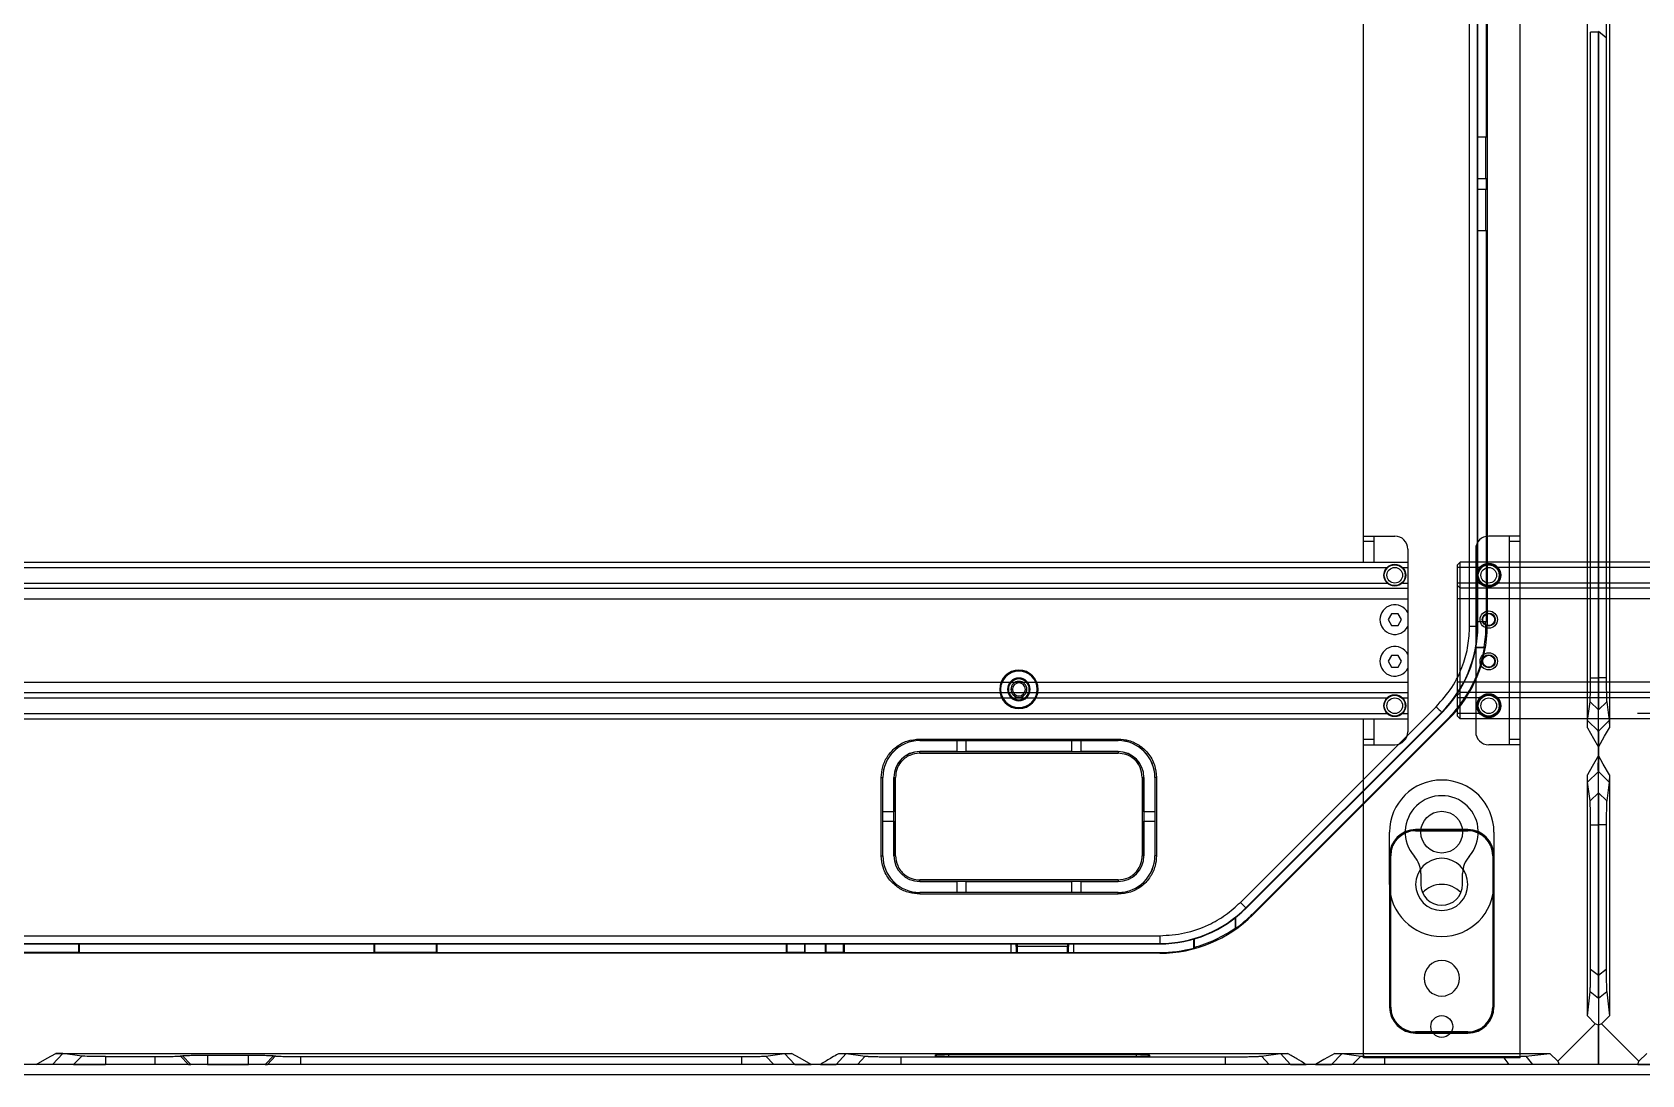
# Model space of a CAD drawing. Header units: millimetres. Extents: x 9226 to 36041, y 16031 to 21779.
# Drawn here: x 30785.2 to 31093.6, y 18089.5 to 18289.3 of the extents above; entities that cross this region are included whole.
import ezdxf

# ---------------------------------------------------------------- set-up
doc = ezdxf.new("R2010")
doc.units = ezdxf.units.MM
doc.layers.add('02___PRT_ALL_AXES', color=7, linetype='Continuous')

# ---------------------------------------------------------------- blocks, each defined once
blk = doc.blocks.new('G$CBB86864E')
at = {"color": 114, "linetype": 'Continuous', "true_color": 0x139b48}
for p, q in [((612, 0), (612, 672.5)), ((582, 95), (582, 582.5)), ((582, 100), (588, 100)), ((582, 99), (584, 99)), ((584, 100), (584, 95)), ((612, 100), (606, 100)), ((610, 60), (610, 100)), ((610, 99), (612, 99)), ((590.5, 97.5), (590.5, 62.5)), ((603.5, 97.5), (603.5, 62.5)), ((0, 94.5), (0.5, 95)), ((0, 65.5), (0, 94.5)), ((4.53, 94), (0, 94)), ((0.5, 65), (0.5, 95)), ((77.5, 95), (0.5, 95)), ((63.5, 95), (590.5, 95)), ((589.47, 94), (590.5, 94)), ((4.53, 91), (0, 91)), ((0, 90.5), (0.5, 90)), ((50.5, 90), (0.5, 90)), ((63.5, 90), (590.5, 90)), ((589.47, 91), (590.5, 91)), ((50.5, 88), (0, 88)), ((63.5, 88), (590.5, 88)), ((587.35, 85.12), (586.71, 84)), ((586.71, 84), (587.35, 82.88)), ((588.65, 85.12), (587.35, 85.12)), ((589.29, 84), (588.65, 85.12)), ((588.65, 82.88), (589.29, 84)), ((587.35, 82.88), (588.65, 82.88)), ((587.35, 77.12), (586.71, 76)), ((588.65, 77.12), (587.35, 77.12)), ((589.29, 76), (588.65, 77.12)), ((586.71, 76), (587.35, 74.88)), ((587.35, 74.88), (588.65, 74.88)), ((588.65, 74.88), (589.29, 76)), ((50.5, 72), (0, 72)), ((63.5, 72), (590.5, 72)), ((0, 69.5), (0.5, 70)), ((4.53, 69), (0, 69)), ((50.5, 70), (0.5, 70)), ((63.5, 70), (590.5, 70)), ((589.47, 69), (590.5, 69)), ((4.53, 66), (0, 66)), ((0, 65.5), (0.5, 65)), ((50.5, 65), (0.5, 65)), ((63.5, 65), (590.5, 65)), ((582, 0), (582, 65)), ((584, 65), (584, 60)), ((589.47, 66), (590.5, 66)), ((584, 61), (582, 61)), ((582, 60), (588, 60)), ((612, 60), (606, 60)), ((612, 61), (610, 61)), ((612, 0), (582, 0))]:
    blk.add_line(p, q, dxfattribs=at)
for centre, radius in [((588, 92.5), 2), ((588, 92.5), 1.5), ((606, 92.5), 2.3), ((606, 92.5), 2), ((606, 92.5), 1.5), ((6, 84), 1.65), ((6, 84), 1.15), ((6, 76), 1.65), ((6, 76), 1.15), ((588, 67.5), 2), ((588, 67.5), 1.5), ((606, 67.5), 2.3), ((606, 67.5), 2), ((606, 67.5), 1.5)]:
    blk.add_circle(centre, radius, dxfattribs=at)
for centre, radius, start, end in [((588, 97.5), 2.5, 0, 90), ((606, 97.5), 2.5, 90, 180), ((588, 62.5), 2.5, 270, 0), ((606, 62.5), 2.5, 180, 270), ((597, 28.25), 5, 43.1308, 136.8692)]:
    blk.add_arc(centre, radius, start, end, dxfattribs=at)
at = {"layer": '02___PRT_ALL_AXES', "color": 114, "linetype": 'Continuous', "true_color": 0x139b48}
for p, q in [((46.53, 94), (7.47, 94)), ((67.47, 94), (586.53, 94)), ((46.53, 91), (7.47, 91)), ((67.47, 91), (586.53, 91)), ((46.53, 69), (7.47, 69)), ((67.47, 69), (586.53, 69)), ((46.53, 66), (34.47, 66)), ((67.47, 66), (586.53, 66)), ((587, 33.25), (587, 43.25)), ((607, 43.25), (607, 33.25)), ((593, 35.31), (593, 33.25)), ((601, 33.25), (601, 35.31))]:
    blk.add_line(p, q, dxfattribs=at)
for centre, radius in [((6, 92.5), 2.1), ((588, 92.5), 2.1), ((606, 84), 1.25), ((606, 76), 1.25), ((6, 67.5), 2.1), ((588, 67.5), 2.1), ((597, 43.25), 4), ((597, 6), 2.1)]:
    blk.add_circle(centre, radius, dxfattribs=at)
for centre, radius, start, end in [((588, 84), 2.84, 28.0842, 331.9158), ((588, 76), 2.84, 28.0842, 331.9158), ((597, 43.25), 10, 0, 180), ((597, 43.25), 7, 318.5904, 221.4096), ((588, 35.31), 5, 0, 41.4096), ((606, 35.31), 5, 138.5904, 180), ((597, 33.25), 10, 180, 0), ((597, 33.25), 4, 180, 0)]:
    blk.add_arc(centre, radius, start, end, dxfattribs=at)
blk = doc.blocks.new('*U254')
blk.add_blockref('G$CBB86864E', (-306, -341.75))
blk = doc.blocks.new('*U248')
for p in [(600, 0), (1200, 0)]:
    blk.add_blockref('*U254', p)
blk = doc.blocks.new('G$C9B8E3940')
at = {"color": 7, "linetype": 'Continuous', "lineweight": 25}
for p, q in [((2.12, 317.64), (2.12, 109.2)), ((597.89, 109.2), (597.89, 317.64)), ((575.34, 128.67), (575.34, 298.17)), ((576.83, 128.67), (576.83, 298.17)), ((578.7, 298.17), (578.7, 128.67)), ((578.55, 222.44), (578.55, 293.28)), ((576.91, 128.67), (576.91, 251.42)), ((1.5, 241.44), (0, 242.65)), ((0, 118.74), (0, 242.65)), ((1.5, 241.44), (1.5, 118.74)), ((598.5, 118.74), (598.5, 242.5)), ((600, 242.5), (598.5, 242.5)), ((600, 242.5), (600, 118.74)), ((576.91, 222.44), (578.55, 222.44)), ((578.46, 222.35), (576.91, 222.35)), ((578.55, 222.44), (578.46, 222.35)), ((578.46, 214.42), (578.46, 222.35)), ((578.55, 214.42), (576.91, 214.42)), ((578.55, 212.42), (578.55, 214.42)), ((576.91, 212.42), (578.55, 212.42)), ((578.46, 204.49), (578.46, 212.42)), ((576.91, 204.49), (578.46, 204.49)), ((578.55, 204.4), (576.91, 204.4)), ((578.46, 204.49), (578.55, 204.4)), ((578.55, 129.56), (578.55, 204.4)), ((576.91, 129.56), (578.55, 129.56)), ((578.55, 129.56), (578.46, 129.48)), ((575.34, 128.67), (576.83, 128.67)), ((576.83, 128.67), (576.91, 128.67)), ((578.46, 129.48), (576.91, 129.48)), ((578.46, 128.67), (578.46, 129.48)), ((578.46, 128.67), (578.7, 128.67)), ((578.21, 124.53), (576.54, 124.53)), ((576.56, 124.62), (578.13, 124.62)), ((1.5, 118.74), (0, 118.74)), ((489, 120.05), (489, 120.23)), ((489, 118.55), (489, 118.72)), ((598.5, 118.74), (600, 118.74)), ((1.6, 114.15), (0, 112.6)), ((1.6, 114.15), (2.06, 110.57)), ((487.75, 116.55), (487.48, 116.55)), ((489, 114.55), (489, 114.37)), ((490.25, 116.55), (490.53, 116.55)), ((597.94, 110.57), (598.4, 114.15)), ((598.4, 114.15), (600, 112.6)), ((0, 108.56), (0, 112.6)), ((489, 113.05), (489, 112.86)), ((531.44, 75.73), (568.94, 113.23)), ((532.5, 74.67), (570, 112.17)), ((532.56, 74.62), (570.05, 112.12)), ((570, 112.17), (570.05, 112.12)), ((600, 108.56), (600, 112.6)), ((2.06, 110.57), (0, 108.56)), ((533.72, 73.46), (571.21, 110.96)), ((571.32, 110.85), (533.82, 73.35)), ((571.21, 110.96), (571.32, 110.85)), ((597.94, 110.57), (600, 108.56)), ((0, 103.88), (0, 105.46)), ((470, 107.03), (508, 107.03)), ((470, 107.03), (470, 106.73)), ((470, 106.73), (508, 106.73)), ((470, 106.73), (470, 106.72)), ((470, 106.72), (477.09, 106.72)), ((477.09, 106.72), (478.91, 106.72)), ((477.09, 106.72), (477.09, 104.62)), ((478.91, 106.72), (499.09, 106.72)), ((478.91, 104.62), (478.91, 106.72)), ((499.09, 106.72), (500.91, 106.72)), ((499.09, 106.72), (499.09, 104.62)), ((500.91, 106.72), (508, 106.72)), ((500.91, 104.62), (500.91, 106.72)), ((508, 106.73), (508, 107.03)), ((508, 106.72), (508, 106.73)), ((600, 105.46), (600, 103.88)), ((470, 104.61), (470, 104.62)), ((477.09, 104.62), (470, 104.62)), ((470, 104.31), (470, 104.61)), ((470, 104.61), (508, 104.61)), ((470, 104.31), (508, 104.31)), ((477.09, 104.62), (478.91, 104.62)), ((499.09, 104.62), (478.91, 104.62)), ((499.09, 104.62), (500.91, 104.62)), ((508, 104.62), (500.91, 104.62)), ((508, 104.62), (508, 104.61)), ((508, 104.61), (508, 104.31)), ((2.06, 98.77), (0, 100.78)), ((0, 96.74), (0, 100.78)), ((2.06, 98.77), (1.6, 95.19)), ((2.12, 100.14), (2.12, 53.97)), ((462.64, 84.67), (462.64, 99.67)), ((462.64, 99.67), (462.94, 99.67)), ((462.94, 84.67), (462.94, 99.67)), ((462.95, 99.67), (462.94, 99.67)), ((462.95, 93.08), (462.95, 99.67)), ((465.05, 99.67), (465.05, 93.08)), ((465.05, 99.67), (465.06, 99.67)), ((465.06, 99.67), (465.36, 99.67)), ((465.06, 84.67), (465.06, 99.67)), ((465.36, 84.67), (465.36, 99.67)), ((512.64, 99.67), (512.94, 99.67)), ((512.64, 99.67), (512.64, 84.67)), ((512.94, 99.67), (512.94, 84.67)), ((512.94, 99.67), (512.95, 99.67)), ((512.95, 93.08), (512.95, 99.67)), ((515.05, 99.67), (515.05, 93.08)), ((515.06, 99.67), (515.05, 99.67)), ((515.06, 99.67), (515.06, 84.67)), ((515.36, 99.67), (515.06, 99.67)), ((515.36, 99.67), (515.36, 84.67)), ((597.89, 53.97), (597.89, 100.14)), ((597.94, 98.77), (600, 100.78)), ((598.4, 95.19), (597.94, 98.77)), ((600, 96.74), (600, 100.78)), ((1.6, 95.19), (0, 96.74)), ((598.4, 95.19), (600, 96.74)), ((462.95, 91.26), (462.95, 93.08)), ((465.05, 93.08), (462.95, 93.08)), ((465.05, 91.26), (465.05, 93.08)), ((512.95, 93.08), (512.95, 91.26)), ((515.05, 93.08), (512.95, 93.08)), ((515.05, 93.08), (515.05, 91.26)), ((1.5, 90.61), (0, 90.61)), ((0, 61.77), (0, 90.61)), ((1.5, 90.61), (1.5, 62.93)), ((462.95, 84.67), (462.95, 91.26)), ((462.95, 91.26), (465.05, 91.26)), ((465.05, 91.26), (465.05, 84.67)), ((512.95, 84.67), (512.95, 91.26)), ((512.95, 91.26), (515.05, 91.26)), ((515.05, 91.26), (515.05, 84.67)), ((575, 89.67), (565, 89.67)), ((565, 89.63), (565, 89.67)), ((565, 89.45), (565, 89.63)), ((565, 89.63), (575, 89.63)), ((565, 89.45), (575, 89.45)), ((575, 89.63), (575, 89.67)), ((575, 89.45), (575, 89.63)), ((598.5, 62.93), (598.5, 90.61)), ((598.5, 90.61), (600, 90.61)), ((600, 90.61), (600, 61.77)), ((462.64, 84.67), (462.94, 84.67)), ((462.94, 84.67), (462.95, 84.67)), ((465.06, 84.67), (465.05, 84.67)), ((465.36, 84.67), (465.06, 84.67)), ((512.94, 84.67), (512.64, 84.67)), ((512.95, 84.67), (512.94, 84.67)), ((515.05, 84.67), (515.06, 84.67)), ((515.36, 84.67), (515.06, 84.67)), ((560.04, 84.67), (560, 84.67)), ((560, 84.67), (560, 55.67)), ((560.04, 84.67), (560.22, 84.67)), ((560.04, 55.67), (560.04, 84.67)), ((560.22, 55.67), (560.22, 84.67)), ((579.78, 84.67), (579.78, 55.67)), ((579.78, 84.67), (579.96, 84.67)), ((579.96, 84.67), (579.96, 55.67)), ((579.96, 84.67), (580, 84.67)), ((580, 55.67), (580, 84.67)), ((470, 79.73), (470, 80.03)), ((508, 80.03), (470, 80.03)), ((508, 79.73), (470, 79.73)), ((470, 79.72), (470, 79.73)), ((470, 79.72), (477.09, 79.72)), ((470, 77.62), (470, 77.61)), ((477.09, 77.62), (470, 77.62)), ((470, 77.31), (470, 77.61)), ((508, 77.61), (470, 77.61)), ((508, 77.31), (470, 77.31)), ((478.91, 79.72), (477.09, 79.72)), ((477.09, 79.72), (477.09, 77.62)), ((478.91, 77.62), (477.09, 77.62)), ((478.91, 79.72), (499.09, 79.72)), ((478.91, 77.62), (478.91, 79.72)), ((499.09, 77.62), (478.91, 77.62)), ((500.91, 79.72), (499.09, 79.72)), ((499.09, 79.72), (499.09, 77.62)), ((500.91, 77.62), (499.09, 77.62)), ((500.91, 79.72), (508, 79.72)), ((500.91, 77.62), (500.91, 79.72)), ((508, 77.62), (500.91, 77.62)), ((508, 80.03), (508, 79.73)), ((508, 79.73), (508, 79.72)), ((508, 77.61), (508, 77.62)), ((508, 77.31), (508, 77.61)), ((532.5, 74.67), (532.56, 74.62)), ((530.43, 72.74), (530.43, 70.8)), ((530.52, 72.81), (530.52, 70.76)), ((533.72, 73.46), (533.82, 73.35)), ((84, 69.34), (516, 69.34)), ((84, 67.84), (516, 67.84)), ((516, 69.34), (516, 67.84)), ((516, 67.84), (516, 67.76)), ((522.48, 66.97), (522.48, 68.68)), ((522.57, 68.7), (522.57, 67.09)), ((516, 65.97), (84, 65.97)), ((111.5, 67.76), (488.5, 67.76)), ((291.07, 66.21), (308.93, 66.21)), ((308.93, 66.21), (308.93, 67.76)), ((309.02, 66.12), (308.93, 66.21)), ((309.02, 67.76), (309.02, 66.12)), ((309.02, 66.12), (365.48, 66.12)), ((365.48, 66.12), (365.48, 67.76)), ((365.57, 66.21), (365.48, 66.12)), ((365.57, 67.76), (365.57, 66.21)), ((365.57, 66.21), (377.43, 66.21)), ((377.43, 66.21), (377.43, 67.76)), ((377.52, 66.12), (377.43, 66.21)), ((377.52, 67.76), (377.52, 66.12)), ((377.52, 66.12), (444.48, 66.12)), ((444.48, 66.12), (444.48, 67.76)), ((444.57, 66.21), (444.48, 66.12)), ((444.57, 67.76), (444.57, 66.21)), ((444.57, 66.21), (447.93, 66.21)), ((447.93, 67.76), (447.93, 66.21)), ((448.02, 66.12), (447.93, 66.21)), ((448.02, 67.76), (448.02, 66.12)), ((448.02, 66.12), (451.98, 66.12)), ((451.98, 66.12), (451.98, 67.76)), ((451.98, 66.12), (452.07, 66.21)), ((452.07, 66.21), (452.07, 67.76)), ((452.07, 66.21), (455.43, 66.21)), ((455.43, 66.21), (455.43, 67.76)), ((455.52, 66.12), (455.43, 66.21)), ((455.52, 67.76), (455.52, 66.12)), ((455.52, 66.12), (487.55, 66.12)), ((487.55, 66.12), (487.55, 67.76)), ((487.55, 66.12), (487.56, 66.1)), ((487.56, 66.1), (499.44, 66.1)), ((488.51, 67.77), (488.5, 67.76)), ((488.5, 67.76), (488.5, 66.1)), ((488.7, 67.28), (488.5, 67.28)), ((498.3, 67.28), (488.7, 67.28)), ((488.72, 67.78), (498.28, 67.78)), ((498.5, 67.28), (498.3, 67.28)), ((498.5, 67.76), (498.49, 67.77)), ((498.5, 67.76), (516, 67.76)), ((498.5, 66.1), (498.5, 67.76)), ((499.44, 66.1), (499.45, 66.12)), ((499.45, 67.76), (499.45, 66.12)), ((499.45, 66.12), (516, 66.12)), ((516, 66.12), (516, 65.97)), ((0, 61.77), (1.5, 62.93)), ((598.5, 62.93), (600, 61.77)), ((1.59, 58.55), (0, 57.32)), ((0, 57.32), (0, 52.21)), ((1.59, 58.55), (2.12, 53.97)), ((560.04, 55.67), (560, 55.67)), ((560.04, 55.67), (560.22, 55.67)), ((579.78, 55.67), (579.96, 55.67)), ((579.96, 55.67), (580, 55.67)), ((597.89, 53.97), (598.41, 58.55)), ((600, 57.32), (598.41, 58.55)), ((600, 57.32), (600, 52.21)), ((0.63, 52.43), (0, 52.21)), ((2.12, 53.97), (0.63, 52.43)), ((0.63, 52.43), (7.76, 45.3)), ((592.24, 45.3), (599.37, 52.43)), ((599.37, 52.43), (597.89, 53.97)), ((600, 52.21), (599.37, 52.43)), ((0, 44.67), (0, 52.21)), ((575, 50.89), (565, 50.89)), ((565, 50.71), (565, 50.89)), ((575, 50.71), (565, 50.71)), ((565, 50.71), (565, 50.67)), ((565, 50.67), (575, 50.67)), ((575, 50.71), (575, 50.89)), ((575, 50.71), (575, 50.67)), ((600, 52.21), (600, 44.67)), ((7.76, 45.3), (9.3, 46.79)), ((305.9, 46.73), (303.89, 44.67)), ((304.53, 46.79), (445.47, 46.79)), ((309.48, 46.27), (305.9, 46.73)), ((309.48, 46.27), (307.93, 44.67)), ((328.37, 46.28), (328.77, 46.33)), ((328.37, 46.28), (329.94, 44.67)), ((330.4, 44.67), (328.77, 46.33)), ((333.57, 46.44), (341.43, 46.44)), ((333.57, 46.44), (333.57, 44.67)), ((341.43, 44.67), (341.43, 46.44)), ((346.23, 46.33), (344.6, 44.67)), ((345.06, 44.67), (346.63, 46.28)), ((346.23, 46.33), (346.63, 46.28)), ((440.52, 46.27), (444.1, 46.73)), ((442.07, 44.67), (440.52, 46.27)), ((446.11, 44.67), (444.1, 46.73)), ((454, 44.67), (455.9, 46.73)), ((454.53, 46.79), (540.47, 46.79)), ((455.9, 46.73), (459.55, 46.26)), ((458.08, 44.67), (459.55, 46.26)), ((473.01, 46.18), (473.01, 46.47)), ((475.5, 46.54), (511.5, 46.54)), ((513.99, 46.47), (513.99, 46.18)), ((535.45, 46.26), (539.1, 46.73)), ((535.45, 46.26), (536.92, 44.67)), ((541.01, 44.67), (539.1, 46.73)), ((548.89, 44.67), (550.9, 46.73)), ((549.53, 46.79), (590.71, 46.79)), ((550.9, 46.73), (554.48, 46.27)), ((552.93, 44.67), (554.48, 46.27)), ((586.12, 46.26), (590.71, 46.79)), ((586.12, 46.26), (587.35, 44.67)), ((590.71, 46.79), (592.24, 45.3)), ((7.54, 44.67), (0, 44.67)), ((7.54, 44.67), (7.76, 45.3)), ((7.54, 44.67), (12.65, 44.67)), ((300.79, 44.67), (299.21, 44.67)), ((307.93, 44.67), (303.89, 44.67)), ((314.07, 46.17), (323.58, 46.17)), ((314.07, 46.17), (314.07, 44.67)), ((323.58, 44.67), (314.07, 44.67)), ((323.58, 44.67), (323.58, 46.17)), ((329.94, 44.67), (330.4, 44.67)), ((333.57, 44.67), (341.43, 44.67)), ((344.6, 44.67), (345.06, 44.67)), ((351.42, 46.17), (435.93, 46.17)), ((351.42, 46.17), (351.42, 44.67)), ((435.93, 44.67), (351.42, 44.67)), ((435.93, 44.67), (435.93, 46.17)), ((446.11, 44.67), (442.07, 44.67)), ((450.98, 44.67), (449.21, 44.67)), ((458.08, 44.67), (454, 44.67)), ((466.41, 46.11), (528.59, 46.11)), ((466.41, 46.11), (466.41, 44.67)), ((528.59, 44.67), (466.41, 44.67)), ((511.5, 46.12), (475.5, 46.12)), ((528.59, 44.67), (528.59, 46.11)), ((541.01, 44.67), (536.92, 44.67)), ((545.79, 44.67), (544.02, 44.67)), ((552.93, 44.67), (548.89, 44.67)), ((559.07, 46.17), (581.74, 46.17)), ((559.07, 44.67), (559.07, 46.17)), ((582.9, 44.67), (559.07, 44.67)), ((582.9, 44.67), (581.74, 46.17)), ((592.46, 44.67), (587.35, 44.67)), ((592.24, 45.3), (592.46, 44.67)), ((600, 44.67), (592.46, 44.67))]:
    blk.add_line(p, q, dxfattribs=at)
at = {"color": 8, "linetype": 'Continuous', "lineweight": 25}
for p, q in [((488.5, 67.28), (488.5, 66.1)), ((488.7, 67.28), (488.7, 66.1)), ((498.3, 66.1), (498.3, 67.28)), ((498.5, 66.1), (498.5, 67.28)), ((475.5, 46.54), (475.5, 46.12)), ((511.5, 46.12), (511.5, 46.54))]:
    blk.add_line(p, q, dxfattribs=at)
at = {"color": 7, "linetype": 'Continuous', "lineweight": 25, "flags": 128}
for points in [[(578.21, 124.53), (578.16, 124.58), (578.13, 124.62)], [(568.94, 113.23), (569.14, 113.03), (569.34, 112.83), (569.52, 112.65), (569.68, 112.49), (569.81, 112.36), (569.91, 112.26), (569.98, 112.19), (570, 112.17)], [(0, 105.46), (1.19, 107.55), (2.12, 109.2)], [(597.89, 109.2), (599.07, 107.11), (600, 105.46)], [(2.12, 100.14), (0.93, 102.24), (0, 103.88)], [(600, 103.88), (598.82, 101.79), (597.89, 100.14)], [(531.44, 75.73), (531.65, 75.53), (531.84, 75.33), (532.02, 75.15), (532.18, 74.99), (532.31, 74.86), (532.41, 74.76), (532.48, 74.7), (532.5, 74.67)], [(530.43, 70.8), (530.48, 70.77), (530.52, 70.76)], [(300.79, 44.67), (302.88, 45.86), (304.53, 46.79)], [(449.21, 44.67), (447.12, 45.86), (445.47, 46.79)], [(549.53, 46.79), (547.43, 45.6), (545.79, 44.67)]]:
    blk.add_lwpolyline(points, dxfattribs=at)
at = {"color": 8, "linetype": 'Continuous', "lineweight": 25, "flags": 128}
for points in [[(473.34, 46.5), (473.23, 46.39), (473.01, 46.18)], [(513.99, 46.18), (513.72, 46.45), (513.66, 46.5)]]:
    blk.add_lwpolyline(points, dxfattribs=at)
at = {"color": 7, "linetype": 'Continuous', "lineweight": 25}
for centre, radius, start, end in [((553.5, 128.67), 23.33, 315, 0), ((553.5, 128.67), 23.41, 315, 0), ((553.5, 128.67), 25.2, 315, 0), ((553.5, 128.67), 24.96, 350.6567, 0), ((553.5, 128.67), 25.05, 315, 350.4872), ((489, 116.55), 3.68, 90, 270), ((489, 116.55), 3.5, 90, 270), ((489, 116.55), 2.17, 90, 270), ((489, 116.55), 2, 90, 270), ((489, 116.55), 1.53, 0, 180), ((489, 116.55), 1.25, 0, 180), ((489, 116.55), 3.68, 270, 90), ((489, 116.55), 3.5, 270, 90), ((489, 116.55), 2.17, 270, 90), ((489, 116.55), 2, 270, 90), ((489, 116.55), 1.53, 180, 0), ((489, 116.55), 1.25, 180, 0), ((470, 99.67), 7.06, 90, 180), ((470, 99.67), 7.05, 90, 180), ((508, 99.67), 7.06, 0, 90), ((508, 99.67), 7.05, 0, 90), ((470, 99.67), 4.95, 90, 180), ((470, 99.67), 4.94, 90, 180), ((508, 99.67), 4.95, 0, 90), ((508, 99.67), 4.94, 0, 90), ((565, 84.67), 5, 90, 180), ((565, 84.67), 4.96, 90, 180), ((565, 84.67), 4.78, 90, 180), ((575, 84.67), 5, 0, 90), ((575, 84.67), 4.96, 0, 90), ((575, 84.67), 4.78, 0, 90), ((470, 84.67), 7.06, 180, 270), ((470, 84.67), 7.05, 180, 270), ((470, 84.67), 4.95, 180, 270), ((470, 84.67), 4.94, 180, 270), ((508, 84.67), 4.94, 270, 0), ((508, 84.67), 7.06, 270, 0), ((508, 84.67), 4.95, 270, 0), ((508, 84.67), 7.05, 270, 0), ((570, 79.17), 5, 0, 180), ((570, 79.17), 5, 180, 0), ((516, 91.17), 23.33, 270, 315), ((516, 91.17), 23.41, 270, 315), ((516, 91.17), 25.2, 270, 315), ((516, 91.17), 25.05, 305.4122, 315), ((516, 91.17), 24.96, 285.2533, 305.3088), ((516, 91.17), 25.05, 270, 284.992), ((570, 61.17), 3.4, 0, 180), ((570, 61.17), 3.4, 180, 0), ((565, 55.67), 5, 180, 270), ((565, 55.67), 4.96, 180, 270), ((565, 55.67), 4.78, 180, 270), ((575, 55.67), 4.96, 270, 0), ((575, 55.67), 4.78, 270, 0), ((575, 55.67), 5, 270, 0)]:
    blk.add_arc(centre, radius, start, end, dxfattribs=at)
for points, knots in [([(1.61, 246.54), (1.6, 246.35), (1.56, 245.99), (1.52, 244.65), (1.5, 243.06), (1.5, 241.99), (1.5, 241.44)], [0, 0, 0, 0, 0.289123, 0.56056, 0.774996, 1, 1, 1, 1]), ([(568.94, 113.23), (569.99, 114.42), (572.12, 116.83), (574.05, 120.91), (575.15, 124.91), (575.27, 127.42), (575.34, 128.67)], [0, 0, 0, 0, 0.277834, 0.560459, 0.782101, 1, 1, 1, 1]), ([(0, 112.6), (0, 112.62), (0, 112.65), (0, 112.72), (0, 112.79), (0, 112.87), (0, 112.96), (0, 113.06), (0, 113.17), (0, 113.28), (0, 113.55), (0, 114.02), (0, 114.79), (0, 115.68), (0, 116.45), (0, 117.06), (0, 117.47), (0, 117.89), (0, 118.31), (0, 118.59), (0, 118.74)], [0, 0, 0, 0, 0.027944, 0.05576, 0.083487, 0.111164, 0.138829, 0.166524, 0.194286, 0.222154, 0.250168, 0.375048, 0.500025, 0.624821, 0.749815, 0.800056, 0.849966, 0.899774, 0.94971, 1, 1, 1, 1]), ([(1.5, 118.74), (1.5, 118.67), (1.5, 118.54), (1.5, 118.34), (1.5, 118.14), (1.5, 117.94), (1.5, 117.74), (1.5, 117.55), (1.51, 117.36), (1.51, 116.97), (1.52, 116.42), (1.53, 115.76), (1.54, 115.19), (1.56, 114.79), (1.57, 114.54), (1.58, 114.37), (1.59, 114.24), (1.6, 114.18), (1.6, 114.15)], [0, 0, 0, 0, 0.031364, 0.062594, 0.093748, 0.124885, 0.156063, 0.187341, 0.218775, 0.250423, 0.37549, 0.5002, 0.624668, 0.749756, 0.812662, 0.875029, 0.93732, 1, 1, 1, 1]), ([(598.4, 114.15), (598.4, 114.17), (598.41, 114.2), (598.41, 114.25), (598.42, 114.31), (598.42, 114.38), (598.43, 114.46), (598.43, 114.54), (598.44, 114.63), (598.45, 114.83), (598.46, 115.19), (598.47, 115.76), (598.49, 116.43), (598.49, 117.04), (598.5, 117.55), (598.5, 117.94), (598.5, 118.34), (598.5, 118.6), (598.5, 118.74)], [0, 0, 0, 0, 0.031369, 0.062604, 0.093761, 0.124899, 0.156076, 0.187351, 0.218781, 0.250423, 0.37549, 0.500202, 0.624684, 0.74977, 0.812676, 0.87504, 0.937326, 1, 1, 1, 1]), ([(600, 118.74), (600, 118.66), (600, 118.5), (600, 118.26), (600, 118.03), (600, 117.8), (600, 117.57), (600, 117.34), (600, 117.11), (600, 116.88), (600, 116.4), (600, 115.68), (600, 114.79), (600, 114.02), (600, 113.51), (600, 113.19), (600, 113), (600, 112.84), (600, 112.7), (600, 112.63), (600, 112.6)], [0, 0, 0, 0, 0.027956, 0.055781, 0.083514, 0.111194, 0.138859, 0.166549, 0.194304, 0.222161, 0.250161, 0.375032, 0.500008, 0.624842, 0.749841, 0.800085, 0.849995, 0.899798, 0.949723, 1, 1, 1, 1]), ([(0, 108.56), (0, 108.53), (0.01, 108.45), (0.01, 108.29), (0.01, 108.23), (0.01, 108.09), (0.01, 108.01), (0.01, 107.63), (0.01, 106.74), (0, 105.95), (0, 105.46)], [0, 0, 0, 0, 0.125, 0.125, 0.1875, 0.1875, 0.25, 0.25, 0.5, 1, 1, 1, 1]), ([(2.06, 110.57), (2.06, 110.56), (2.07, 110.53), (2.07, 110.48), (2.07, 110.42), (2.08, 110.35), (2.08, 110.27), (2.09, 110.18), (2.09, 110.06), (2.1, 109.9), (2.11, 109.69), (2.11, 109.46), (2.11, 109.29), (2.12, 109.2)], [0, 0, 0, 0, 0.070627, 0.141117, 0.211685, 0.28254, 0.353893, 0.425947, 0.498903, 0.626368, 0.751621, 0.875781, 1, 1, 1, 1]), ([(597.89, 109.2), (597.89, 109.25), (597.89, 109.35), (597.89, 109.49), (597.89, 109.62), (597.9, 109.75), (597.9, 109.86), (597.91, 109.98), (597.91, 110.11), (597.92, 110.25), (597.92, 110.39), (597.93, 110.5), (597.94, 110.55), (597.94, 110.57)], [0, 0, 0, 0, 0.070759, 0.141336, 0.211942, 0.282789, 0.354086, 0.426038, 0.498844, 0.626087, 0.751275, 0.87553, 1, 1, 1, 1]), ([(600, 105.46), (600, 105.79), (600, 106.4), (600, 107.18), (600, 107.8), (600, 108.17), (600, 108.34), (599.99, 108.41), (599.99, 108.46), (600, 108.5), (600, 108.53), (600, 108.55), (600, 108.56)], [0, 0, 0, 0, 0.289629, 0.546849, 0.69149, 0.839411, 0.868678, 0.897795, 0.916239, 0.948597, 0.965761, 1, 1, 1, 1]), ([(462.64, 99.67), (462.69, 100.35), (462.81, 101.77), (463.75, 103.77), (465.33, 105.54), (467.51, 106.79), (469.19, 106.96), (470, 107.03)], [0, 0, 0, 0, 0.177562, 0.367139, 0.563361, 0.789752, 1, 1, 1, 1]), ([(508, 107.03), (508.68, 106.98), (510.1, 106.86), (512.1, 105.92), (513.87, 104.34), (515.12, 102.16), (515.29, 100.48), (515.36, 99.67)], [0, 0, 0, 0, 0.177561, 0.367139, 0.563361, 0.789751, 1, 1, 1, 1]), ([(0, 103.88), (0, 103.56), (0, 102.94), (0, 102.16), (0, 101.54), (0, 101.17), (0, 101), (0.01, 100.93), (0.01, 100.88), (0, 100.85), (0, 100.81), (0, 100.79), (0, 100.78)], [0, 0, 0, 0, 0.289629, 0.546849, 0.69149, 0.839411, 0.868678, 0.897795, 0.916239, 0.948597, 0.965761, 1, 1, 1, 1]), ([(470, 104.31), (469.34, 104.23), (467.98, 104.06), (466.42, 102.8), (465.52, 101.25), (465.41, 100.18), (465.36, 99.67)], [0, 0, 0, 0, 0.2706523, 0.5622237, 0.7885804, 1, 1, 1, 1]), ([(512.64, 99.67), (512.56, 100.33), (512.39, 101.7), (511.13, 103.25), (509.57, 104.15), (508.51, 104.26), (508, 104.31)], [0, 0, 0, 0, 0.270653, 0.562224, 0.78858, 1, 1, 1, 1]), ([(600, 100.78), (600, 100.82), (599.99, 100.89), (599.99, 101.05), (599.99, 101.12), (599.99, 101.25), (599.99, 101.33), (599.99, 101.71), (599.99, 102.6), (600, 103.39), (600, 103.88)], [0, 0, 0, 0, 0.125, 0.125, 0.1875, 0.1875, 0.25, 0.25, 0.5, 1, 1, 1, 1]), ([(2.12, 100.14), (2.12, 100.09), (2.11, 99.99), (2.11, 99.86), (2.11, 99.72), (2.1, 99.6), (2.1, 99.48), (2.1, 99.36), (2.09, 99.23), (2.08, 99.09), (2.08, 98.95), (2.07, 98.84), (2.06, 98.79), (2.06, 98.77)], [0, 0, 0, 0, 0.070759, 0.141336, 0.211942, 0.282789, 0.354086, 0.426038, 0.498844, 0.626087, 0.751275, 0.87553, 1, 1, 1, 1]), ([(597.94, 98.77), (597.94, 98.78), (597.94, 98.81), (597.93, 98.86), (597.93, 98.92), (597.92, 98.99), (597.92, 99.07), (597.91, 99.16), (597.91, 99.28), (597.9, 99.44), (597.9, 99.65), (597.89, 99.89), (597.89, 100.06), (597.89, 100.14)], [0, 0, 0, 0, 0.070627, 0.141117, 0.211685, 0.28254, 0.353893, 0.425947, 0.498903, 0.626368, 0.751621, 0.875781, 1, 1, 1, 1]), ([(0, 90.61), (0, 90.68), (0, 90.84), (0, 91.08), (0, 91.31), (0, 91.54), (0, 91.77), (0, 92), (0, 92.23), (0, 92.46), (0, 92.94), (0, 93.66), (0, 94.55), (0, 95.32), (0, 95.83), (0, 96.15), (0, 96.34), (0, 96.5), (0, 96.64), (0, 96.71), (0, 96.74)], [0, 0, 0, 0, 0.027956, 0.055781, 0.083514, 0.111194, 0.138859, 0.166549, 0.194304, 0.222161, 0.250161, 0.375032, 0.500008, 0.624842, 0.749841, 0.800085, 0.849995, 0.899798, 0.949723, 1, 1, 1, 1]), ([(600, 96.74), (600, 96.73), (600, 96.69), (600, 96.62), (600, 96.55), (600, 96.47), (600, 96.38), (600, 96.28), (600, 96.17), (600, 96.06), (600, 95.79), (600, 95.32), (600, 94.55), (600, 93.66), (600, 92.89), (600, 92.28), (600, 91.87), (600, 91.45), (600, 91.03), (600, 90.75), (600, 90.61)], [0, 0, 0, 0, 0.027944, 0.05576, 0.083487, 0.111164, 0.138829, 0.166524, 0.194286, 0.222154, 0.250168, 0.375048, 0.500025, 0.624821, 0.749815, 0.800056, 0.849966, 0.899774, 0.94971, 1, 1, 1, 1]), ([(1.6, 95.19), (1.6, 95.17), (1.59, 95.14), (1.59, 95.09), (1.58, 95.03), (1.58, 94.96), (1.57, 94.89), (1.57, 94.8), (1.56, 94.71), (1.56, 94.51), (1.54, 94.15), (1.53, 93.58), (1.52, 92.92), (1.51, 92.31), (1.5, 91.79), (1.5, 91.4), (1.5, 91.01), (1.5, 90.74), (1.5, 90.61)], [0, 0, 0, 0, 0.031369, 0.062604, 0.093761, 0.124899, 0.156076, 0.187351, 0.218781, 0.250423, 0.37549, 0.500202, 0.624684, 0.74977, 0.812676, 0.87504, 0.937326, 1, 1, 1, 1]), ([(598.5, 90.61), (598.5, 90.67), (598.5, 90.81), (598.5, 91.01), (598.5, 91.2), (598.5, 91.4), (598.5, 91.6), (598.5, 91.79), (598.5, 91.99), (598.49, 92.37), (598.49, 92.92), (598.47, 93.58), (598.46, 94.16), (598.44, 94.55), (598.43, 94.81), (598.42, 94.97), (598.41, 95.1), (598.41, 95.16), (598.4, 95.19)], [0, 0, 0, 0, 0.0313639, 0.062594, 0.0937484, 0.1248854, 0.1560634, 0.1873407, 0.2187748, 0.2504225, 0.3754903, 0.5002003, 0.6246679, 0.7497563, 0.8126623, 0.8750288, 0.9373195, 1, 1, 1, 1]), ([(470, 77.31), (469.32, 77.36), (467.9, 77.48), (465.9, 78.42), (464.14, 80), (462.88, 82.18), (462.72, 83.86), (462.64, 84.67)], [0, 0, 0, 0, 0.177562, 0.367139, 0.563361, 0.789752, 1, 1, 1, 1]), ([(465.36, 84.67), (465.45, 84.01), (465.62, 82.65), (466.87, 81.09), (468.43, 80.19), (469.49, 80.08), (470, 80.03)], [0, 0, 0, 0, 0.2706545, 0.5622237, 0.7885804, 1, 1, 1, 1]), ([(515.36, 84.67), (515.31, 83.99), (515.19, 82.57), (514.25, 80.57), (512.67, 78.81), (510.49, 77.55), (508.81, 77.39), (508, 77.31)], [0, 0, 0, 0, 0.1775625, 0.3671385, 0.5633609, 0.7897515, 1, 1, 1, 1]), ([(508, 80.03), (508.66, 80.12), (510.03, 80.29), (511.58, 81.54), (512.48, 83.1), (512.59, 84.16), (512.64, 84.67)], [0, 0, 0, 0, 0.2706529, 0.5622224, 0.7885805, 1, 1, 1, 1]), ([(516, 69.34), (517.59, 69.44), (520.8, 69.64), (525.05, 71.16), (528.65, 73.2), (530.52, 74.89), (531.44, 75.73)], [0, 0, 0, 0, 0.277835, 0.560459, 0.782101, 1, 1, 1, 1]), ([(488.5, 67.28), (488.5, 67.38), (488.5, 67.57), (488.51, 67.71), (488.51, 67.77)], [0, 0, 0, 0, 0.559457, 1, 1, 1, 1]), ([(488.51, 67.77), (488.51, 67.77), (488.52, 67.77), (488.59, 67.78), (488.67, 67.78), (488.72, 67.78)], [0, 0, 0, 0, 0.2296, 0.49981, 1, 1, 1, 1]), ([(488.7, 67.28), (488.7, 67.35), (488.71, 67.48), (488.71, 67.64), (488.72, 67.75), (488.72, 67.77), (488.72, 67.78)], [0, 0, 0, 0, 0.2499902, 0.5, 0.7499994, 1, 1, 1, 1]), ([(498.28, 67.78), (498.33, 67.78), (498.41, 67.78), (498.48, 67.77), (498.49, 67.77), (498.49, 67.77)], [0, 0, 0, 0, 0.500132, 0.768271, 1, 1, 1, 1]), ([(498.28, 67.78), (498.28, 67.77), (498.29, 67.75), (498.29, 67.64), (498.29, 67.48), (498.3, 67.35), (498.3, 67.28)], [0, 0, 0, 0, 0.250001, 0.5, 0.75001, 1, 1, 1, 1]), ([(498.49, 67.77), (498.5, 67.69), (498.5, 67.54), (498.5, 67.36), (498.5, 67.28)], [0, 0, 0, 0, 0.559503, 1, 1, 1, 1]), ([(0, 57.32), (0, 57.51), (0, 57.89), (0, 59.06), (0, 60.41), (0, 61.31), (0, 61.77)], [0, 0, 0, 0, 0.285212, 0.55758, 0.774011, 1, 1, 1, 1]), ([(1.5, 62.93), (1.5, 62.4), (1.5, 61.88), (1.51, 60.92), (1.52, 60.48), (1.53, 59.71), (1.54, 59.38), (1.57, 58.87), (1.58, 58.68), (1.59, 58.55)], [0, 0, 0, 0, 0.25, 0.25, 0.5, 0.5, 0.75, 0.75, 1, 1, 1, 1]), ([(598.41, 58.55), (598.42, 58.68), (598.43, 58.87), (598.46, 59.38), (598.47, 59.71), (598.48, 60.48), (598.49, 60.92), (598.5, 61.88), (598.5, 62.4), (598.5, 62.93)], [0, 0, 0, 0, 0.25, 0.25, 0.5, 0.5, 0.75, 0.75, 1, 1, 1, 1]), ([(600, 61.77), (600, 61.19), (600, 60.05), (600, 58.66), (600, 57.74), (600, 57.46), (600, 57.32)], [0, 0, 0, 0, 0.285212, 0.557578, 0.774011, 1, 1, 1, 1]), ([(314.07, 46.17), (313, 46.17), (311.93, 46.18), (310.28, 46.22), (309.7, 46.24), (309.48, 46.27)], [0, 0, 0, 0, 0.5, 0.5, 1, 1, 1, 1]), ([(323.58, 46.17), (323.65, 46.17), (323.79, 46.17), (324, 46.17), (324.21, 46.17), (324.42, 46.17), (324.63, 46.17), (324.84, 46.18), (325.04, 46.18), (325.44, 46.18), (326.02, 46.19), (326.72, 46.2), (327.32, 46.22), (327.72, 46.23), (327.99, 46.24), (328.15, 46.25), (328.29, 46.26), (328.34, 46.27), (328.37, 46.28)], [0, 0, 0, 0, 0.031472, 0.062797, 0.094034, 0.125242, 0.15648, 0.187807, 0.219282, 0.250962, 0.376071, 0.500136, 0.623947, 0.749089, 0.812047, 0.874544, 0.937041, 1, 1, 1, 1]), ([(328.77, 46.33), (328.79, 46.33), (328.82, 46.34), (328.87, 46.34), (328.93, 46.35), (329, 46.35), (329.08, 46.36), (329.16, 46.36), (329.26, 46.37), (329.46, 46.38), (329.83, 46.39), (330.43, 46.41), (331.13, 46.42), (331.77, 46.43), (332.31, 46.43), (332.72, 46.43), (333.14, 46.43), (333.43, 46.44), (333.57, 46.44)], [0, 0, 0, 0, 0.031591, 0.062998, 0.094275, 0.12548, 0.156672, 0.187907, 0.219242, 0.250735, 0.37563, 0.499946, 0.624169, 0.749276, 0.812121, 0.874543, 0.937012, 1, 1, 1, 1]), ([(341.43, 46.44), (341.5, 46.44), (341.64, 46.44), (341.86, 46.43), (342.07, 46.43), (342.28, 46.43), (342.48, 46.43), (342.69, 46.43), (342.89, 46.43), (343.29, 46.43), (343.87, 46.42), (344.57, 46.41), (345.17, 46.39), (345.58, 46.38), (345.84, 46.36), (346, 46.35), (346.14, 46.34), (346.2, 46.33), (346.23, 46.33)], [0, 0, 0, 0, 0.031524, 0.062879, 0.094122, 0.125312, 0.156509, 0.187772, 0.219157, 0.250725, 0.375643, 0.499928, 0.62399, 0.74911, 0.811952, 0.874407, 0.936936, 1, 1, 1, 1]), ([(346.63, 46.28), (346.64, 46.27), (346.67, 46.27), (346.72, 46.26), (346.78, 46.26), (346.85, 46.25), (346.93, 46.25), (347.02, 46.24), (347.11, 46.24), (347.32, 46.23), (347.68, 46.22), (348.28, 46.2), (348.98, 46.19), (349.62, 46.18), (350.16, 46.17), (350.58, 46.17), (351, 46.17), (351.28, 46.17), (351.42, 46.17)], [0, 0, 0, 0, 0.031538, 0.062914, 0.094186, 0.125409, 0.156643, 0.187945, 0.219372, 0.250981, 0.376066, 0.500166, 0.624128, 0.749261, 0.81222, 0.874682, 0.937118, 1, 1, 1, 1]), ([(435.93, 46.17), (436, 46.17), (436.14, 46.17), (436.34, 46.17), (436.53, 46.17), (436.73, 46.17), (436.93, 46.17), (437.12, 46.17), (437.32, 46.18), (437.7, 46.18), (438.25, 46.19), (438.91, 46.2), (439.49, 46.21), (439.88, 46.23), (440.14, 46.24), (440.3, 46.25), (440.43, 46.26), (440.49, 46.27), (440.52, 46.27)], [0, 0, 0, 0, 0.031364, 0.062594, 0.093748, 0.124885, 0.156063, 0.187341, 0.218775, 0.250423, 0.37549, 0.5002, 0.624668, 0.749756, 0.812662, 0.875029, 0.93732, 1, 1, 1, 1]), ([(444.1, 46.73), (444.11, 46.73), (444.14, 46.74), (444.19, 46.74), (444.25, 46.74), (444.32, 46.75), (444.4, 46.75), (444.49, 46.76), (444.61, 46.76), (444.77, 46.77), (444.98, 46.78), (445.22, 46.78), (445.39, 46.78), (445.47, 46.79)], [0, 0, 0, 0, 0.070627, 0.141117, 0.211685, 0.28254, 0.353893, 0.425947, 0.498903, 0.626368, 0.751621, 0.875781, 1, 1, 1, 1]), ([(454.53, 46.79), (454.38, 46.7), (453.83, 46.37), (452.65, 45.67), (451.62, 45.05), (450.98, 44.67)], [0, 0, 0, 0, 0.128382, 0.461964, 1, 1, 1, 1]), ([(454.53, 46.79), (454.58, 46.79), (454.69, 46.78), (454.85, 46.78), (455, 46.78), (455.13, 46.77), (455.26, 46.77), (455.37, 46.76), (455.48, 46.76), (455.58, 46.76), (455.66, 46.75), (455.74, 46.75), (455.8, 46.74), (455.86, 46.74), (455.89, 46.73), (455.9, 46.73)], [0, 0, 0, 0, 0.081304, 0.160977, 0.239243, 0.316339, 0.392509, 0.46801, 0.543104, 0.618057, 0.693139, 0.768615, 0.844748, 0.921794, 1, 1, 1, 1]), ([(459.55, 46.26), (459.57, 46.26), (459.61, 46.25), (459.68, 46.25), (459.76, 46.24), (459.84, 46.23), (459.94, 46.23), (460.04, 46.22), (460.16, 46.21), (460.28, 46.21), (460.57, 46.19), (461.1, 46.18), (461.96, 46.15), (462.79, 46.14), (463.5, 46.13), (464.06, 46.12), (464.63, 46.12), (465.15, 46.12), (465.62, 46.11), (466.01, 46.11), (466.28, 46.11), (466.41, 46.11)], [0, 0, 0, 0, 0.028041, 0.055925, 0.083694, 0.111386, 0.139043, 0.166706, 0.194414, 0.222209, 0.25013, 0.375181, 0.499971, 0.624889, 0.687445, 0.749918, 0.81235, 0.874949, 0.91673, 0.958368, 1, 1, 1, 1]), ([(473.01, 46.47), (473.01, 46.47), (473.02, 46.48), (473.03, 46.48), (473.06, 46.48), (473.1, 46.49), (473.15, 46.49), (473.24, 46.5), (473.42, 46.51), (473.73, 46.52), (474.11, 46.53), (474.47, 46.53), (474.78, 46.53), (475.02, 46.54), (475.26, 46.54), (475.42, 46.54), (475.5, 46.54)], [0, 0, 0, 0, 0.041423, 0.082722, 0.124081, 0.165683, 0.207707, 0.250328, 0.376041, 0.500051, 0.623745, 0.749502, 0.813022, 0.875536, 0.937655, 1, 1, 1, 1]), ([(511.5, 46.54), (511.55, 46.54), (511.66, 46.54), (511.82, 46.54), (511.98, 46.54), (512.14, 46.54), (512.3, 46.53), (512.55, 46.53), (512.89, 46.53), (513.27, 46.52), (513.58, 46.51), (513.77, 46.5), (513.88, 46.49), (513.94, 46.48), (513.98, 46.48), (513.99, 46.47), (513.99, 46.47)], [0, 0, 0, 0, 0.041409, 0.082694, 0.12404, 0.165628, 0.207641, 0.250251, 0.37594, 0.499942, 0.623644, 0.749425, 0.812962, 0.875495, 0.937634, 1, 1, 1, 1]), ([(528.59, 46.11), (528.67, 46.11), (528.83, 46.11), (529.07, 46.11), (529.31, 46.11), (529.54, 46.11), (529.9, 46.12), (530.37, 46.12), (530.94, 46.12), (531.5, 46.13), (532.21, 46.14), (533.04, 46.15), (533.9, 46.18), (534.47, 46.2), (534.82, 46.21), (535.02, 46.22), (535.2, 46.24), (535.34, 46.25), (535.41, 46.26), (535.45, 46.26)], [0, 0, 0, 0, 0.024971, 0.049933, 0.074916, 0.099951, 0.125065, 0.187608, 0.250098, 0.312516, 0.37513, 0.500051, 0.624786, 0.749897, 0.800039, 0.849884, 0.899668, 0.949628, 1, 1, 1, 1]), ([(539.1, 46.73), (539.11, 46.73), (539.14, 46.74), (539.19, 46.74), (539.25, 46.74), (539.32, 46.75), (539.4, 46.75), (539.49, 46.76), (539.61, 46.76), (539.77, 46.77), (539.98, 46.78), (540.21, 46.78), (540.39, 46.78), (540.47, 46.79)], [0, 0, 0, 0, 0.070683, 0.141114, 0.211506, 0.282074, 0.353029, 0.424581, 0.496934, 0.622304, 0.747252, 0.872812, 1, 1, 1, 1]), ([(544.02, 44.67), (543.43, 45.02), (542.84, 45.38), (541.95, 45.9), (541.65, 46.08), (541.21, 46.35), (541.06, 46.43), (540.77, 46.61), (540.62, 46.7), (540.47, 46.79)], [0, 0, 0, 0, 0.5, 0.5, 0.75, 0.75, 0.875, 0.875, 1, 1, 1, 1]), ([(549.53, 46.79), (549.58, 46.79), (549.68, 46.78), (549.82, 46.78), (549.95, 46.78), (550.07, 46.77), (550.19, 46.77), (550.31, 46.77), (550.44, 46.76), (550.58, 46.75), (550.72, 46.75), (550.83, 46.74), (550.88, 46.73), (550.9, 46.73)], [0, 0, 0, 0, 0.070759, 0.141336, 0.211942, 0.282789, 0.354086, 0.426038, 0.498844, 0.626087, 0.751275, 0.87553, 1, 1, 1, 1]), ([(554.48, 46.27), (554.5, 46.27), (554.53, 46.26), (554.58, 46.26), (554.64, 46.25), (554.71, 46.25), (554.78, 46.24), (554.87, 46.24), (554.96, 46.23), (555.16, 46.23), (555.52, 46.21), (556.09, 46.2), (556.76, 46.19), (557.37, 46.18), (557.88, 46.17), (558.27, 46.17), (558.67, 46.17), (558.93, 46.17), (559.07, 46.17)], [0, 0, 0, 0, 0.031369, 0.062604, 0.093761, 0.124899, 0.156076, 0.187351, 0.218781, 0.250423, 0.37549, 0.500202, 0.624684, 0.74977, 0.812676, 0.87504, 0.937326, 1, 1, 1, 1]), ([(581.74, 46.17), (582.32, 46.17), (583.46, 46.17), (584.83, 46.2), (585.72, 46.23), (585.98, 46.25), (586.12, 46.26)], [0, 0, 0, 0, 0.283309, 0.554081, 0.771157, 1, 1, 1, 1]), ([(303.89, 44.67), (303.88, 44.67), (303.87, 44.67), (303.83, 44.67), (303.78, 44.67), (303.73, 44.67), (303.67, 44.67), (303.6, 44.67), (303.52, 44.67), (303.43, 44.67), (303.31, 44.67), (303.16, 44.67), (302.97, 44.67), (302.74, 44.67), (302.45, 44.67), (302.04, 44.67), (301.47, 44.67), (301.04, 44.67), (300.79, 44.67)], [0, 0, 0, 0, 0.026568, 0.052975, 0.079405, 0.106041, 0.133062, 0.16064, 0.188936, 0.2181, 0.248268, 0.297359, 0.355469, 0.422619, 0.498821, 0.612154, 0.779213, 1, 1, 1, 1]), ([(307.93, 44.67), (307.95, 44.67), (307.99, 44.67), (308.06, 44.67), (308.14, 44.67), (308.23, 44.67), (308.33, 44.67), (308.43, 44.67), (308.54, 44.67), (308.66, 44.67), (308.79, 44.67), (308.92, 44.67), (309.05, 44.67), (309.19, 44.67), (309.34, 44.67), (309.49, 44.67), (309.65, 44.67), (309.81, 44.67), (309.97, 44.67), (310.14, 44.67), (310.31, 44.67), (310.48, 44.67), (310.66, 44.67), (310.83, 44.67), (311.01, 44.67), (311.19, 44.67), (311.37, 44.67), (311.56, 44.67), (311.74, 44.67), (311.92, 44.67), (312.1, 44.67), (312.29, 44.67), (312.47, 44.67), (312.65, 44.67), (312.83, 44.67), (313.01, 44.67), (313.19, 44.67), (313.37, 44.67), (313.55, 44.67), (313.72, 44.67), (313.89, 44.67), (314.01, 44.67), (314.07, 44.67)], [0, 0, 0, 0, 0.030074, 0.059857, 0.089357, 0.118579, 0.147528, 0.176207, 0.204617, 0.232761, 0.260641, 0.288256, 0.315609, 0.3427, 0.369531, 0.396104, 0.422421, 0.448485, 0.4743, 0.499868, 0.525187, 0.550245, 0.575049, 0.5996, 0.623902, 0.647957, 0.671766, 0.695331, 0.718653, 0.741731, 0.764567, 0.787162, 0.809515, 0.831628, 0.853501, 0.875135, 0.896531, 0.917691, 0.938616, 0.959308, 0.979769, 1, 1, 1, 1]), ([(329.94, 44.67), (329.92, 44.67), (329.89, 44.67), (329.82, 44.67), (329.75, 44.67), (329.67, 44.67), (329.57, 44.67), (329.47, 44.67), (329.37, 44.67), (329.25, 44.67), (328.98, 44.67), (328.5, 44.67), (327.7, 44.67), (326.78, 44.67), (325.97, 44.67), (325.33, 44.67), (324.9, 44.67), (324.47, 44.67), (324.02, 44.67), (323.73, 44.67), (323.58, 44.67)], [0, 0, 0, 0, 0.028076, 0.056002, 0.083816, 0.111558, 0.139266, 0.16698, 0.194739, 0.222582, 0.250547, 0.375391, 0.499963, 0.624426, 0.749428, 0.799666, 0.84961, 0.899492, 0.949545, 1, 1, 1, 1]), ([(333.57, 44.67), (333.51, 44.67), (333.39, 44.67), (333.2, 44.67), (333.02, 44.67), (332.84, 44.67), (332.66, 44.67), (332.37, 44.67), (331.97, 44.67), (331.51, 44.67), (331.12, 44.67), (330.83, 44.67), (330.63, 44.67), (330.49, 44.67), (330.43, 44.67), (330.4, 44.67)], [0, 0, 0, 0, 0.041522, 0.082966, 0.124467, 0.166159, 0.208172, 0.250637, 0.376559, 0.500003, 0.623076, 0.749308, 0.833551, 0.91677, 1, 1, 1, 1]), ([(344.6, 44.67), (344.59, 44.67), (344.56, 44.67), (344.51, 44.67), (344.45, 44.67), (344.37, 44.67), (344.29, 44.67), (344.14, 44.67), (343.88, 44.67), (343.49, 44.67), (343.03, 44.67), (342.58, 44.67), (342.16, 44.67), (341.8, 44.67), (341.55, 44.67), (341.43, 44.67)], [0, 0, 0, 0, 0.041558, 0.083031, 0.124549, 0.166241, 0.208237, 0.250661, 0.376611, 0.499974, 0.623083, 0.749247, 0.83358, 0.916808, 1, 1, 1, 1]), ([(351.42, 44.67), (351.34, 44.67), (351.17, 44.67), (350.93, 44.67), (350.68, 44.67), (350.44, 44.67), (350.2, 44.67), (349.96, 44.67), (349.72, 44.67), (349.48, 44.67), (348.97, 44.67), (348.22, 44.67), (347.31, 44.67), (346.51, 44.67), (345.98, 44.67), (345.65, 44.67), (345.46, 44.67), (345.3, 44.67), (345.16, 44.67), (345.09, 44.67), (345.06, 44.67)], [0, 0, 0, 0, 0.028051, 0.055957, 0.083758, 0.111494, 0.139203, 0.166927, 0.194704, 0.222574, 0.250576, 0.375454, 0.500038, 0.624433, 0.7494, 0.799606, 0.84954, 0.899432, 0.949509, 1, 1, 1, 1]), ([(442.07, 44.67), (442.06, 44.67), (442.02, 44.67), (441.95, 44.67), (441.88, 44.67), (441.8, 44.67), (441.71, 44.67), (441.61, 44.67), (441.5, 44.67), (441.39, 44.67), (441.12, 44.67), (440.65, 44.67), (439.88, 44.67), (438.99, 44.67), (438.22, 44.67), (437.61, 44.67), (437.2, 44.67), (436.78, 44.67), (436.36, 44.67), (436.08, 44.67), (435.93, 44.67)], [0, 0, 0, 0, 0.027944, 0.05576, 0.083487, 0.111164, 0.138829, 0.166524, 0.194286, 0.222154, 0.250168, 0.375048, 0.500025, 0.624821, 0.749815, 0.800056, 0.849966, 0.899774, 0.94971, 1, 1, 1, 1]), ([(446.11, 44.67), (446.15, 44.68), (446.22, 44.68), (446.38, 44.68), (446.45, 44.68), (446.58, 44.68), (446.66, 44.68), (447.04, 44.68), (447.93, 44.68), (448.72, 44.67), (449.21, 44.67)], [0, 0, 0, 0, 0.125, 0.125, 0.1875, 0.1875, 0.25, 0.25, 0.5, 1, 1, 1, 1]), ([(450.98, 44.67), (451.2, 44.67), (451.62, 44.67), (452.23, 44.67), (452.79, 44.67), (453.23, 44.67), (453.55, 44.67), (453.71, 44.67), (453.83, 44.67), (453.91, 44.67), (453.96, 44.67), (453.98, 44.67), (454, 44.67)], [0, 0, 0, 0, 0.197327, 0.381155, 0.551938, 0.705939, 0.779745, 0.83538, 0.885753, 0.930289, 0.968412, 1, 1, 1, 1]), ([(466.41, 44.67), (466.32, 44.67), (466.12, 44.67), (465.84, 44.67), (465.55, 44.67), (465.27, 44.67), (464.98, 44.67), (464.7, 44.67), (464.42, 44.67), (464.14, 44.67), (463.87, 44.67), (463.23, 44.67), (462.26, 44.67), (461.06, 44.67), (460.01, 44.67), (459.32, 44.67), (458.88, 44.67), (458.63, 44.67), (458.41, 44.67), (458.22, 44.67), (458.13, 44.67), (458.08, 44.67)], [0, 0, 0, 0, 0.025156, 0.050205, 0.075175, 0.100096, 0.124996, 0.149903, 0.174847, 0.199855, 0.224957, 0.250179, 0.375075, 0.500025, 0.624817, 0.749804, 0.800036, 0.849944, 0.899754, 0.949697, 1, 1, 1, 1]), ([(475.5, 46.12), (475.45, 46.12), (475.34, 46.12), (475.18, 46.12), (475.02, 46.12), (474.86, 46.12), (474.7, 46.12), (474.45, 46.13), (474.11, 46.13), (473.73, 46.14), (473.42, 46.15), (473.23, 46.16), (473.12, 46.17), (473.06, 46.17), (473.02, 46.18), (473.02, 46.18), (473.01, 46.18)], [0, 0, 0, 0, 0.041409, 0.0826942, 0.1240396, 0.1656284, 0.2076407, 0.2502512, 0.3759397, 0.4999417, 0.6236438, 0.7494252, 0.8129616, 0.8754948, 0.9376339, 1, 1, 1, 1]), ([(513.99, 46.18), (513.99, 46.18), (513.98, 46.18), (513.97, 46.18), (513.94, 46.17), (513.9, 46.17), (513.86, 46.16), (513.76, 46.16), (513.58, 46.15), (513.27, 46.14), (512.89, 46.13), (512.53, 46.12), (512.22, 46.12), (511.98, 46.12), (511.74, 46.12), (511.58, 46.12), (511.5, 46.12)], [0, 0, 0, 0, 0.041423, 0.082722, 0.124081, 0.165683, 0.207707, 0.250328, 0.376041, 0.500051, 0.623745, 0.749502, 0.813022, 0.875536, 0.937655, 1, 1, 1, 1]), ([(536.92, 44.67), (536.9, 44.67), (536.85, 44.67), (536.77, 44.67), (536.69, 44.67), (536.59, 44.67), (536.48, 44.67), (536.37, 44.67), (536.25, 44.67), (536.11, 44.67), (535.97, 44.67), (535.63, 44.67), (534.99, 44.67), (533.94, 44.67), (532.74, 44.67), (531.69, 44.67), (530.86, 44.67), (530.3, 44.67), (529.74, 44.67), (529.16, 44.67), (528.78, 44.67), (528.59, 44.67)], [0, 0, 0, 0, 0.0251928, 0.0502698, 0.0752591, 0.100189, 0.125088, 0.1499846, 0.1749075, 0.1998853, 0.2249462, 0.2501183, 0.3749942, 0.4999365, 0.6248496, 0.7498443, 0.8001095, 0.8500289, 0.8998308, 0.949745, 1, 1, 1, 1]), ([(541.01, 44.67), (541.02, 44.67), (541.03, 44.67), (541.07, 44.67), (541.12, 44.67), (541.17, 44.67), (541.22, 44.67), (541.28, 44.67), (541.33, 44.67), (541.39, 44.67), (541.44, 44.67), (541.49, 44.67), (541.54, 44.67), (541.63, 44.67), (541.78, 44.67), (542, 44.67), (542.28, 44.67), (542.72, 44.67), (543.31, 44.67), (543.78, 44.67), (544.02, 44.67)], [0, 0, 0, 0, 0.029324, 0.057709, 0.084998, 0.11107, 0.135833, 0.159225, 0.181055, 0.201155, 0.220223, 0.233251, 0.250523, 0.272191, 0.31618, 0.385095, 0.470009, 0.570274, 0.78513, 1, 1, 1, 1]), ([(545.79, 44.67), (546.11, 44.67), (546.73, 44.67), (547.51, 44.67), (548.13, 44.68), (548.5, 44.67), (548.67, 44.67), (548.74, 44.68), (548.79, 44.68), (548.83, 44.67), (548.86, 44.67), (548.88, 44.67), (548.89, 44.67)], [0, 0, 0, 0, 0.289629, 0.546849, 0.69149, 0.839411, 0.868678, 0.897795, 0.916239, 0.948597, 0.965761, 1, 1, 1, 1]), ([(559.07, 44.67), (558.99, 44.67), (558.83, 44.67), (558.59, 44.67), (558.36, 44.67), (558.13, 44.67), (557.9, 44.67), (557.67, 44.67), (557.44, 44.67), (557.21, 44.67), (556.73, 44.67), (556.01, 44.67), (555.12, 44.67), (554.35, 44.67), (553.84, 44.67), (553.52, 44.67), (553.33, 44.67), (553.17, 44.67), (553.03, 44.67), (552.96, 44.67), (552.93, 44.67)], [0, 0, 0, 0, 0.027956, 0.055781, 0.083514, 0.111194, 0.138859, 0.166549, 0.194304, 0.222161, 0.250161, 0.375032, 0.500008, 0.624842, 0.749841, 0.800085, 0.849995, 0.899798, 0.949723, 1, 1, 1, 1]), ([(587.35, 44.67), (587.22, 44.67), (587.02, 44.67), (586.49, 44.67), (586.15, 44.67), (585.37, 44.67), (584.93, 44.67), (583.96, 44.67), (583.44, 44.67), (582.9, 44.67)], [0, 0, 0, 0, 0.25, 0.25, 0.5, 0.5, 0.75, 0.75, 1, 1, 1, 1])]:
    blk.add_open_spline(points, degree=3, knots=knots, dxfattribs=at)
for points in [[(522.57, 67.09), (522.54, 67.05), (522.51, 67.01), (522.48, 66.97)], [(305.9, 46.73), (305.73, 46.75), (305.23, 46.77), (304.53, 46.79)]]:
    blk.add_open_spline(points, degree=3, dxfattribs=at)
blk = doc.blocks.new('*U247')
blk.add_blockref('G$C9B8E3940', (-300, -217.42))
blk = doc.blocks.new('*U255')
for p in [(600, 0), (1200, 0)]:
    blk.add_blockref('*U247', p)

msp = doc.modelspace()

# ---------------------------------------------------------------- linework, layer by layer
at = {"color": 30, "true_color": 0xf26722}
for points in [[(29883.25, 19780.984), (32887.25, 19780.984), (32887.25, 18089.484), (29883.25, 18089.484)], [(29885.25, 19778.984), (32885.25, 19778.984), (32885.25, 18091.484), (29885.25, 18091.484)]]:
    msp.add_lwpolyline(points, close=True, dxfattribs=at)

# ---------------------------------------------------------------- block references
at = {"lineweight": -3}
for name, p in [('*U255', (30185.25, 18264.233)), ('*U248', (30164.25, 18434.484))]:
    msp.add_blockref(name, p, dxfattribs=at)

doc.saveas('drawing.dxf')
